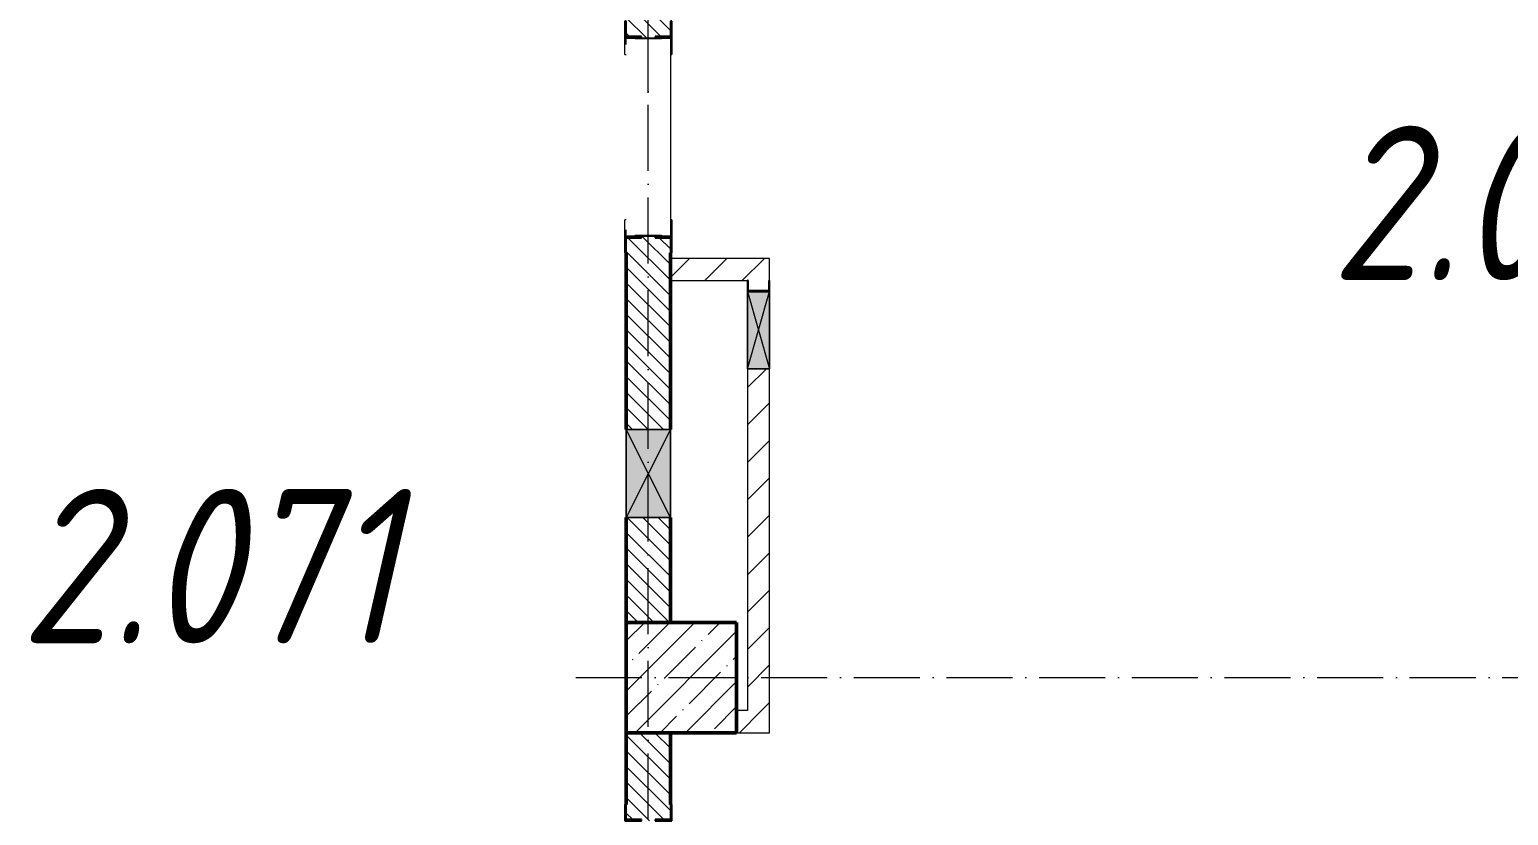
# Model space of a CAD drawing. Header units: millimetres. Extents: x -12989 to 629078, y -109036 to 555275.
# Drawn here: x 133804 to 140510, y 100420 to 103982 of the extents above; entities that cross this region are included whole.
import ezdxf

# ---------------------------------------------------------------- set-up
doc = ezdxf.new("R2010")
doc.units = ezdxf.units.MM
doc.linetypes.add('50_200_ШТРИХ_1Т_ш5_п1_п1_', pattern=[700, 500, -100, 0, -100])
for name, color, linetype, lineweight in [('A-DETL-GENF-OTLN', 7, 'Continuous', 9), ('A-GENM-____-MCUT', 7, 'Continuous', 25), ('A-GENM-____-OTLN', 7, 'Continuous', 9), ('A-GENM-____-OTLN-1', 7, 'Continuous', 25), ('A-GLAZ-____-OTLN', 7, 'Continuous', 9), ('A-WALL-____-MCUT-2', 7, 'Continuous', 50), ('A-WALL-____-PATT-1', 7, 'Continuous', 9), ('A-WALL-FNSH-MCUT-1', 7, 'Continuous', 9), ('I-WALL-____-OTLN', 7, 'Continuous', 9), ('S-COLS-____-MCUT', 7, 'Continuous', 50), ('S-COLS-____-OTLN', 7, 'Continuous', 9), ('S-GRID-____-OTLN-1', 7, '50_200_ШТРИХ_1Т_ш5_п1_п1_', 9), ('Марки помещений', 7, 'Continuous', 9)]:
    doc.layers.add(name, color=color, linetype=linetype, lineweight=lineweight)
doc.styles.add('ISOCPEUR_I_3', font='isocpeui.ttf', dxfattribs={"width": 0.85, "height": 2.2})
pattern_1 = [(135, (43259.71, 63713.66), (-35.35534, -35.35534), [])]
pattern_2 = [(45, (43259.71, 63713.66), (-84.85281, 84.85281), [])]

# ---------------------------------------------------------------- blocks, each defined once
blk = doc.blocks.new('BSC_Колонна _Прямоугольная - 500х500-V31-АР1_План отверстий 2 этажа в осях 1-64_А-ГГ')
at = {"layer": 'S-COLS-____-OTLN'}
h = blk.add_hatch(dxfattribs=at)
h.set_pattern_fill('FP_60', color=256, style=0, pattern_type=2)
h.set_pattern_definition([(45, (-93500, -37331.04), (-114.04925, 114.04925), []), (45, (-93385.95, -37331.04), (-114.04925, 114.04925), [201.613, -40.323, 3.353, -36.97])])
h.paths.add_polyline_path([(-250, -250), (250, -250), (250, 250), (-250, 250)], flags=0)
at = {"layer": 'S-COLS-____-MCUT'}
for p, q in [((250, 250), (-250, 250)), ((-250, 250), (-250, -250)), ((250, -250), (250, 250)), ((-250, -250), (250, -250))]:
    blk.add_line(p, q, dxfattribs=at)
blk = doc.blocks.new('Фахверк_СКБ_Уголок - 200_3960-28268576-АР1_План отверстий 2 этажа в осях 1-64_А-ГГ')
at = {"layer": 'A-GENM-____-MCUT'}
for p, q in [((200, 156), (125, 156)), ((125, 156), (125, 81)), ((131, 81), (131, 150)), ((131, 150), (200, 150)), ((200, 150), (200, 156)), ((125, 81), (131, 81)), ((131, 19), (125, 19)), ((125, 19), (125, -56)), ((131, -50), (131, 19)), ((125, -56), (200, -56)), ((200, -50), (131, -50)), ((200, -56), (200, -50))]:
    blk.add_line(p, q, dxfattribs=at)
blk = doc.blocks.new('154_Стойка_СКБ_Уголок - СМ-2480_200-28346303-АР1_План отверстий 2 этажа в осях 1-64_А-ГГ')
at = {"layer": 'A-GENM-____-MCUT'}
for p, q in [((125, 156), (125, 81)), ((200, 156), (125, 156)), ((131, 81), (131, 150)), ((131, 150), (200, 150)), ((200, 150), (200, 156)), ((125, 81), (131, 81)), ((131, 19), (125, 19)), ((125, 19), (125, -56)), ((131, -50), (131, 19)), ((125, -56), (200, -56)), ((200, -50), (131, -50)), ((200, -56), (200, -50))]:
    blk.add_line(p, q, dxfattribs=at)
blk = doc.blocks.new('Стойка_Влож_Полоса боковая - Полоса-28213942-АР1_План отверстий 2 этажа в осях 1-64_А-ГГ')
at = {"layer": 'A-GENM-____-OTLN'}
for p, q in [((-5, 60), (0, 60)), ((-5, -60), (-5, 60)), ((0, 31), (0, -31)), ((0, -60), (-5, -60))]:
    blk.add_line(p, q, dxfattribs=at)
blk = doc.blocks.new('Стойка_Влож_Уголок_Опорный - Уголок-28213941-АР1_План отверстий 2 этажа в осях 1-64_А-ГГ')
at = {"layer": 'A-GENM-____-OTLN'}
for p, q in [((-212, -6), (-212, 0)), ((0, 0), (0, -6)), ((-212, -75), (-212, -6)), ((-212, -6), (-206, -6)), ((-6, -6), (0, -6)), ((0, -6), (0, -75)), ((-212, -75), (-206, -75)), ((-6, -75), (0, -75))]:
    blk.add_line(p, q, dxfattribs=at)
blk = doc.blocks.new('AR_Отверстие прямоугольное _в стене_ - AR_Отверстие прямоугольное _в стене__ОВ-36848196-АР1_План отверстий 2 этажа в осях 1-64_А-ГГ')
at = {"layer": 'A-GLAZ-____-OTLN'}
blk.add_hatch(color=256, dxfattribs=at).paths.add_polyline_path([(-175, -50), (175, -50), (175, 50), (-175, 50), (-175, -47)], flags=0)
at = {"layer": 'A-DETL-GENF-OTLN'}
for p, q in [((-175, -50), (-175, 50)), ((-175, 50), (175, 50)), ((175, 50), (-175, -50)), ((-175, 50), (175, -50)), ((175, 50), (-175, 50)), ((-175, 50), (-175, -50)), ((175, -50), (-175, -50)), ((-175, -50), (175, -50))]:
    blk.add_line(p, q, dxfattribs=at)
blk = doc.blocks.new('AR_Отверстие прямоугольное _в стене_ - AR_Отверстие прямоугольное _в стене__ОВ-36848373-АР1_План отверстий 2 этажа в осях 1-64_А-ГГ')
at = {"layer": 'A-GLAZ-____-OTLN'}
blk.add_hatch(color=256, dxfattribs=at).paths.add_polyline_path([(200, 100), (-200, 100), (-200, -100), (200, -100)], flags=0)
at = {"layer": 'A-DETL-GENF-OTLN'}
for p, q in [((-200, -100), (-200, 100)), ((-200, 100), (200, 100)), ((200, 100), (-200, -100)), ((-200, 100), (200, -100)), ((200, 100), (-200, 100)), ((-200, 100), (-200, -100)), ((200, 100), (200, -100)), ((200, -100), (200, 100)), ((200, -100), (-200, -100)), ((-200, -100), (200, -100))]:
    blk.add_line(p, q, dxfattribs=at)
blk = doc.blocks.new('154_Фахверк_СКБ_Швеллер - Тип_100_3960_зеркало-36793856-АР1_План отверстий 2 этажа в осях 1-64_А-ГГ')
at = {"layer": 'A-GENM-____-MCUT'}
for p, q in [((175, 50), (125, 50)), ((125, 50), (125, -50)), ((128, 47), (175, 47)), ((128, -47), (128, 47)), ((175, 47), (175, 50)), ((125, -50), (175, -50)), ((175, -47), (128, -47)), ((175, -50), (175, -47))]:
    blk.add_line(p, q, dxfattribs=at)
blk = doc.blocks.new('2этаж')
at = {"layer": 'S-GRID-____-OTLN-1', "color": 251, "ltscale": 0.6, "true_color": 0x636466}
for p, q in [((77758.3, 498997), (77758.3, 549908.8)), ((77758.3, 454533.3), (77758.3, 508896.9)), ((77429.6, 496347), (88482.7, 496347))]:
    blk.add_line(p, q, dxfattribs=at)

msp = doc.modelspace()

# ---------------------------------------------------------------- hatches: boundary and pattern name
at = {"layer": 'A-WALL-____-PATT-1'}
h = msp.add_hatch(dxfattribs=at)
h.set_pattern_fill('FP_6', color=256, style=0, pattern_type=2)
h.set_pattern_definition(pattern_1)
h.paths.add_polyline_path([(136509.7115, 101294.7006), (136709.7115, 101294.7006), (136709.7115, 101769.7006), (136509.7115, 101769.7006)], flags=0)
h.paths.add_polyline_path([(136709.7115, 102169.7006), (136709.7115, 103038.7006), (136640.7115, 103038.7006), (136640.7115, 103044.7006), (136578.7115, 103044.7006), (136578.7115, 103038.7006), (136509.7115, 103038.7006), (136509.7115, 102169.7006), (136622.6147, 102169.7006)], flags=0)
h.paths.add_polyline_path([(136578.7115, 103944.7006), (136640.7115, 103944.7006), (136640.7115, 103950.7006), (136709.7115, 103950.7006), (136709.7115, 106144.7006), (136509.7115, 106144.7006), (136509.7115, 103950.7006), (136578.7115, 103950.7006)], flags=0)
h = msp.add_hatch(dxfattribs=at)
h.set_pattern_fill('FP_4', color=256, style=0, pattern_type=2)
h.set_pattern_definition(pattern_2)
h.paths.add_polyline_path([(137159.7115, 102844.7006), (137159.7115, 102944.7006), (136709.7115, 102944.7006), (136709.7115, 102844.7006), (137156.7115, 102844.7006)], flags=0)
h = msp.add_hatch(dxfattribs=at)
h.set_pattern_fill('FP_4', color=256, style=0, pattern_type=2)
h.set_pattern_definition(pattern_2)
h.paths.add_polyline_path([(137059.7115, 100894.7006), (137159.7115, 100894.7006), (137159.7115, 102444.7006), (137059.7115, 102444.7006), (137059.7115, 102289.303)], flags=0)
h.paths.add_polyline_path([(137156.7115, 102797.7006), (137156.7115, 102844.7006), (137062.7115, 102844.7006), (137062.7115, 102797.7006)], flags=0)
h = msp.add_hatch(dxfattribs=at)
h.set_pattern_fill('FP_4', color=256, style=0, pattern_type=2)
h.set_pattern_definition(pattern_2)
h.paths.add_polyline_path([(137159.7115, 100794.7006), (137159.7115, 100894.7006), (137009.7115, 100894.7006), (137009.7115, 100794.7006)], flags=0)
h = msp.add_hatch(dxfattribs=at)
h.set_pattern_fill('FP_6', color=256, style=0, pattern_type=2)
h.set_pattern_definition(pattern_1)
h.paths.add_polyline_path([(136709.7115, 98294.7006), (136709.7115, 98688.7006), (136640.7115, 98688.7006), (136640.7115, 98694.7006), (136578.7115, 98694.7006), (136578.7115, 98688.7006), (136509.7115, 98688.7006), (136509.7115, 98294.7006), (136669.7115, 98294.7006)], flags=0)
h.paths.add_polyline_path([(136640.7115, 100394.7006), (136640.7115, 100400.7006), (136709.7115, 100400.7006), (136709.7115, 100794.7006), (136509.7115, 100794.7006), (136509.7115, 100400.7006), (136578.7115, 100400.7006), (136578.7115, 100394.7006)], flags=0)

# ---------------------------------------------------------------- linework, layer by layer
at = {"layer": 'A-WALL-____-MCUT-2'}
for p, q in [((136509.7115, 102969.7006), (136509.7115, 102169.7006)), ((136709.7115, 102169.7006), (136709.7115, 102969.7006)), ((136509.7115, 101769.7006), (136509.7115, 101294.7006)), ((136709.7115, 101294.7006), (136709.7115, 101769.7006)), ((136509.7115, 100794.7006), (136509.7115, 100469.7006)), ((136709.7115, 100469.7006), (136709.7115, 100794.7006))]:
    msp.add_line(p, q, dxfattribs=at)
at = {"layer": 'A-WALL-FNSH-MCUT-1'}
for p, q in [((137159.7115, 102944.7006), (136709.7115, 102944.7006)), ((137159.7115, 102844.7006), (137159.7115, 102944.7006)), ((136709.7115, 102844.7006), (137059.7115, 102844.7006)), ((137059.7115, 102444.7006), (137059.7115, 100894.7006)), ((137159.7115, 100794.7006), (137159.7115, 102444.7006)), ((137059.7115, 100894.7006), (137009.7115, 100894.7006)), ((137009.7115, 100794.7006), (137159.7115, 100794.7006))]:
    msp.add_line(p, q, dxfattribs=at)
at = {"layer": 'I-WALL-____-OTLN'}
for p, q in [((136509.7115, 103914.7006), (136509.7115, 103944.7006)), ((136709.7115, 103944.7006), (136709.7115, 103044.7006)), ((136509.7115, 103044.7006), (136509.7115, 103074.7006))]:
    msp.add_line(p, q, dxfattribs=at)

# ---------------------------------------------------------------- block references
msp.add_blockref('2этаж', (58851.3748, -395302.2823))
at = {"layer": 'A-GENM-____-OTLN'}
msp.add_blockref('Стойка_Влож_Уголок_Опорный - Уголок-28213941-АР1_План отверстий 2 этажа в осях 1-64_А-ГГ', (136715.7115, 103944.7006), dxfattribs=at)
for name, p, rotation in [('Стойка_Влож_Полоса боковая - Полоса-28213942-АР1_План отверстий 2 этажа в осях 1-64_А-ГГ', (136609.7115, 103944.7006), 89.99999999999991), ('Стойка_Влож_Уголок_Опорный - Уголок-28213941-АР1_План отверстий 2 этажа в осях 1-64_А-ГГ', (136503.7115, 103044.7006), 180), ('Стойка_Влож_Полоса боковая - Полоса-28213942-АР1_План отверстий 2 этажа в осях 1-64_А-ГГ', (136609.7115, 103044.7006), 269.9999999999999)]:
    msp.add_blockref(name, p, dxfattribs=dict(at, rotation=rotation))
at = {"layer": 'A-GENM-____-OTLN-1'}
for name, p, rotation in [('154_Стойка_СКБ_Уголок - СМ-2480_200-28346303-АР1_План отверстий 2 этажа в осях 1-64_А-ГГ', (136659.7115, 103819.7006), 89.9999999999999), ('154_Стойка_СКБ_Уголок - СМ-2480_200-28346303-АР1_План отверстий 2 этажа в осях 1-64_А-ГГ', (136559.7115, 103169.7006), 269.9999999999999), ('154_Фахверк_СКБ_Швеллер - Тип_100_3960_зеркало-36793856-АР1_План отверстий 2 этажа в осях 1-64_А-ГГ', (137109.7115, 102669.7006), 89.99999999999659), ('Фахверк_СКБ_Уголок - 200_3960-28268576-АР1_План отверстий 2 этажа в осях 1-64_А-ГГ', (136659.7115, 100269.7006), 89.9999999999999)]:
    msp.add_blockref(name, p, dxfattribs=dict(at, rotation=rotation))
at = {"layer": 'A-GLAZ-____-OTLN'}
for name, p, rotation in [('AR_Отверстие прямоугольное _в стене_ - AR_Отверстие прямоугольное _в стене__ОВ-36848196-АР1_План отверстий 2 этажа в осях 1-64_А-ГГ', (137109.7115, 102619.7006), 89.99999999999659), ('AR_Отверстие прямоугольное _в стене_ - AR_Отверстие прямоугольное _в стене__ОВ-36848373-АР1_План отверстий 2 этажа в осях 1-64_А-ГГ', (136609.7115, 101969.7006), 269.9999999999999)]:
    msp.add_blockref(name, p, dxfattribs=dict(at, rotation=rotation))
at = {"layer": 'S-COLS-____-OTLN'}
msp.add_blockref('BSC_Колонна _Прямоугольная - 500х500-V31-АР1_План отверстий 2 этажа в осях 1-64_А-ГГ', (136759.7115, 101044.7006), dxfattribs=at)

# ---------------------------------------------------------------- texts
at = {"layer": 'Марки помещений', "char_height": 700, "attachment_point": 1, "style": 'ISOCPEUR_I_3'}
for s, insert, width in [('2.036', (139703.3806, 103546.3545), 785.65375), ('2.071', (133761.1047, 101900.0978), 737.5525)]:
    msp.add_mtext(s, dxfattribs=dict(at, insert=insert, width=width))

doc.saveas('drawing.dxf')
